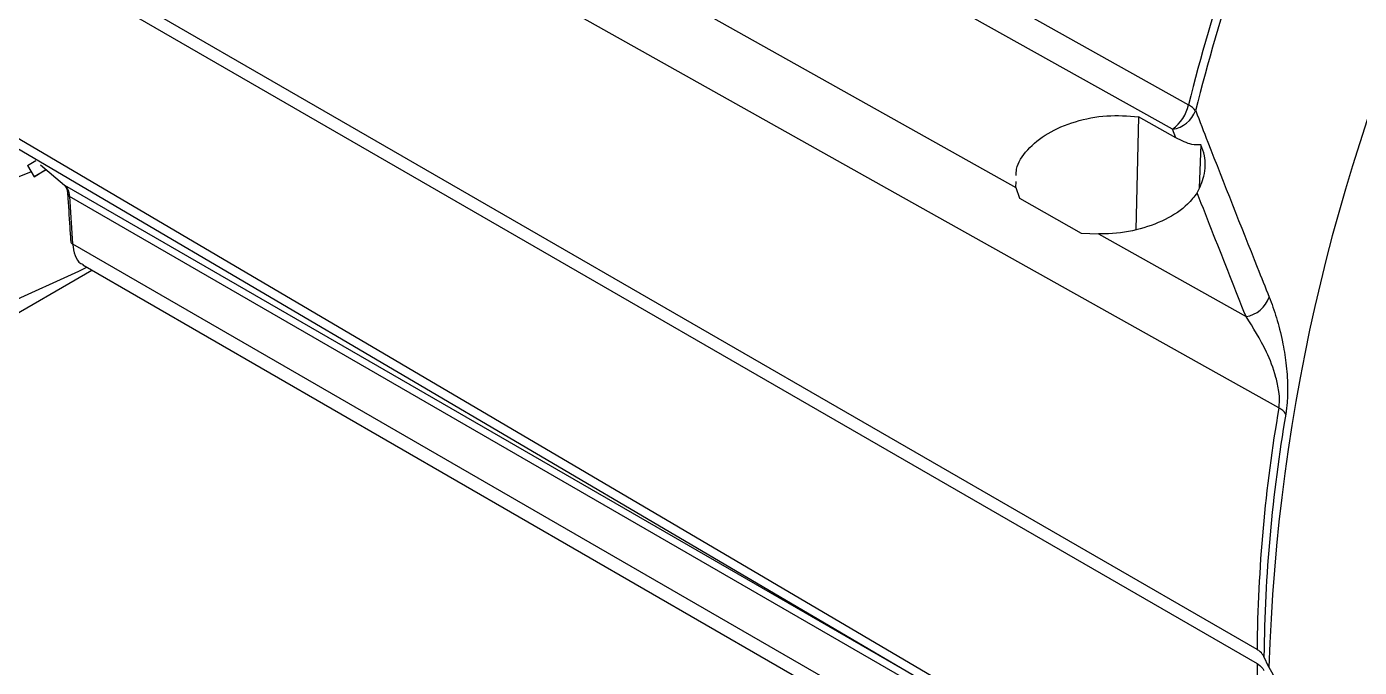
# Model space of a CAD drawing. Extents: x 17.3 to 113.1, y 4.8 to 84.5.
# Drawn here: x 74.968 to 78.073, y 10.413 to 11.906 of the extents above; entities that cross this region are included whole.
import ezdxf

# ---------------------------------------------------------------- set-up
doc = ezdxf.new("R2010")
doc.units = 0
doc.header["$MEASUREMENT"] = 0
doc.layers.add('OBJECT', color=7, linetype='CONTINUOUS')

msp = doc.modelspace()

# ---------------------------------------------------------------- linework, layer by layer
at = {"layer": 'OBJECT'}
for p, q in [((77.8348, 10.4539), (74.5228, 12.3659)), ((74.5228, 12.3333), (77.8348, 10.4213)), ((77.5582, 11.6957), (77.5524, 11.4321)), ((77.6458, 11.6463), (77.5582, 11.6957)), ((77.6458, 11.6463), (77.6381, 11.6665)), ((77.7036, 11.6302), (77.6998, 11.5297)), ((74.9696, 11.5818), (74.989, 11.5937)), ((74.9995, 11.584), (75.0559, 11.5366)), ((74.9696, 11.5818), (74.9849, 11.5559)), ((74.9849, 11.5559), (75.0121, 11.5728)), ((75.0128, 11.5721), (74.9849, 11.5559)), ((75.0559, 11.5366), (77.0276, 10.3983)), ((77.2725, 11.5309), (77.2732, 11.5446)), ((77.2725, 11.5309), (77.2811, 11.5059)), ((75.0675, 11.51), (75.0746, 11.3997)), ((77.7676, 9.9512), (75.0675, 11.51)), ((77.2811, 11.5059), (77.4253, 11.4244)), ((75.0746, 11.3997), (77.6845, 9.893)), ((77.4253, 11.4244), (77.4651, 11.4228)), ((77.4651, 11.4228), (77.8091, 11.2299)), ((73.6915, 10.5136), (75.1198, 11.3382)), ((75.0987, 11.3504), (77.6487, 9.8783)), ((77.8626, 10.4126), (77.8509, 10.4379))]:
    msp.add_line(p, q, dxfattribs=at)
at = {"layer": 'OBJECT', "flags": 128}
for points in [[(74.759, 13.3562), (74.8469, 13.307), (75.1989, 13.1099), (76.6067, 12.3216), (77.6754, 11.7233)], [(77.6381, 11.6665), (76.7801, 12.1464), (75.8638, 12.659), (74.7214, 13.2983)], [(77.8856, 11.0172), (77.7202, 11.1099), (77.0113, 11.5071), (74.5245, 12.901)], [(74.9744, 12.8204), (75.5175, 12.5157), (76.4325, 12.0022), (77.2725, 11.5309)], [(74.5245, 11.8942), (74.7017, 11.79), (75.4104, 11.3729), (77.7778, 9.9801)], [(74.5479, 11.8562), (75.1883, 11.4796), (77.7676, 9.9633)], [(74.9779, 11.5677), (74.9066, 11.5386)], [(74.9283, 11.2626), (75.0895, 11.3357), (75.1082, 11.3449)]]:
    msp.add_lwpolyline(points, dxfattribs=at)
at = {"layer": 'OBJECT'}
for centre, radius, start, end in [((81.727, 10.7275), 4.1722, 156.5781, 166.1907), ((81.7558, 10.7106), 4.185, 156.5781, 166.1907), ((82.2645, 10.2808), 4.4038, 154.7208, 178.2852), ((77.5796, 11.7456), 0.0983, 306.457, 346.9431), ((77.6263, 11.7361), 0.0706, 279.586, 337.9203), ((77.653, 11.6802), 0.0486, 37.1603, 62.5645), ((75.0701, 11.5165), 0.00703, 189.584, 248.5706), ((75.0771, 11.4062), 0.00702, 190.0649, 248.7038), ((77.7973, 11.2991), 0.0702, 279.7078, 340.1211), ((81.3449, 10.4214), 3.5102, 170.2277, 179.4687), ((81.3701, 10.4053), 3.5193, 170.2276, 179.4695), ((77.8658, 10.9789), 0.0431, 33.4577, 62.6571), ((80.4843, 10.4282), 2.6495, 180.1489, 188.2777)]:
    msp.add_arc(centre, radius, start, end, dxfattribs=at)
for points, knots in [([(77.6918, 11.7096), (77.7012, 11.6852), (77.7485, 11.5636), (77.8058, 11.4189), (77.854, 11.2984), (77.8633, 11.2752)], [0, 0, 0, 0, 0.1678724, 0.839364, 1, 1, 1, 1]), ([(77.2738, 11.5584), (77.2738, 11.5635), (77.2736, 11.5841), (77.2977, 11.6196), (77.3448, 11.6587), (77.41, 11.6864), (77.4847, 11.701), (77.5338, 11.6975), (77.5582, 11.6957)], [0, 0, 0, 0, 0.062375, 0.249368, 0.436897, 0.624938, 0.813071, 1, 1, 1, 1]), ([(77.7036, 11.6302), (77.6968, 11.6301), (77.6787, 11.6297), (77.6585, 11.6399), (77.6458, 11.6463)], [0, 0, 0, 0, 0.372319, 1, 1, 1, 1]), ([(77.6954, 11.5184), (77.7014, 11.5309), (77.714, 11.5573), (77.7155, 11.6022), (77.707, 11.6222), (77.7036, 11.6302)], [0, 0, 0, 0, 0.350762, 0.739165, 1, 1, 1, 1]), ([(75.0559, 11.5366), (75.0588, 11.5335), (75.0649, 11.5273), (75.0666, 11.5158), (75.0675, 11.51)], [0, 0, 0, 0, 0.486981, 1, 1, 1, 1]), ([(75.0559, 11.5352), (75.057, 11.5343), (75.0598, 11.5321), (75.063, 11.5221), (75.0632, 11.5131), (75.0633, 11.5099)], [0, 0, 0, 0, 0.286503, 0.740259, 1, 1, 1, 1]), ([(75.0632, 11.5154), (75.0648, 11.4896), (75.067, 11.4529), (75.0695, 11.416), (75.0703, 11.405)], [0, 0, 0, 0, 0.7000048, 1, 1, 1, 1]), ([(77.6954, 11.5184), (77.6884, 11.5094), (77.6703, 11.486), (77.6227, 11.4542), (77.5547, 11.4298), (77.4993, 11.4226), (77.4698, 11.4228), (77.4651, 11.4228)], [0, 0, 0, 0, 0.162696, 0.424831, 0.687546, 0.950209, 1, 1, 1, 1]), ([(77.8091, 11.2299), (77.7839, 11.2934), (77.7457, 11.3895), (77.7081, 11.4857), (77.6954, 11.5184)], [0, 0, 0, 0, 0.6605152, 1, 1, 1, 1]), ([(75.0746, 11.3997), (75.076, 11.3902), (75.079, 11.3713), (75.0889, 11.3552), (75.0974, 11.3522), (75.0992, 11.3515)], [0, 0, 0, 0, 0.438906, 0.877849, 1, 1, 1, 1]), ([(77.8633, 11.2752), (77.8691, 11.2598), (77.8806, 11.2289), (77.8936, 11.177), (77.9027, 11.1229), (77.9065, 11.0741), (77.9058, 11.0319), (77.903, 11.0117), (77.9018, 11.0027)], [0, 0, 0, 0, 0.227374, 0.454238, 0.628217, 0.803357, 0.912623, 1, 1, 1, 1]), ([(77.8856, 11.0172), (77.8863, 11.0227), (77.8877, 11.0349), (77.8856, 11.0602), (77.8765, 11.101), (77.8516, 11.1641), (77.8257, 11.2042), (77.8091, 11.2299)], [0, 0, 0, 0, 0.062412, 0.139208, 0.265335, 0.530913, 1, 1, 1, 1]), ([(77.8509, 10.4379), (77.8485, 10.4417), (77.8448, 10.4477), (77.8374, 10.4523), (77.8348, 10.4539)], [0, 0, 0, 0, 0.643557, 1, 1, 1, 1]), ([(77.8348, 10.4213), (77.8394, 10.4182), (77.8464, 10.4133), (77.8497, 10.4074), (77.8509, 10.4052)], [0, 0, 0, 0, 0.643567, 1, 1, 1, 1]), ([(77.8626, 10.4126), (77.878, 10.385), (77.9089, 10.3293), (77.9733, 10.2563), (78.0323, 10.2168), (78.0577, 10.1997)], [0, 0, 0, 0, 0.357176, 0.722761, 1, 1, 1, 1])]:
    msp.add_open_spline(points, degree=3, knots=knots, dxfattribs=at)

doc.saveas('drawing.dxf')
